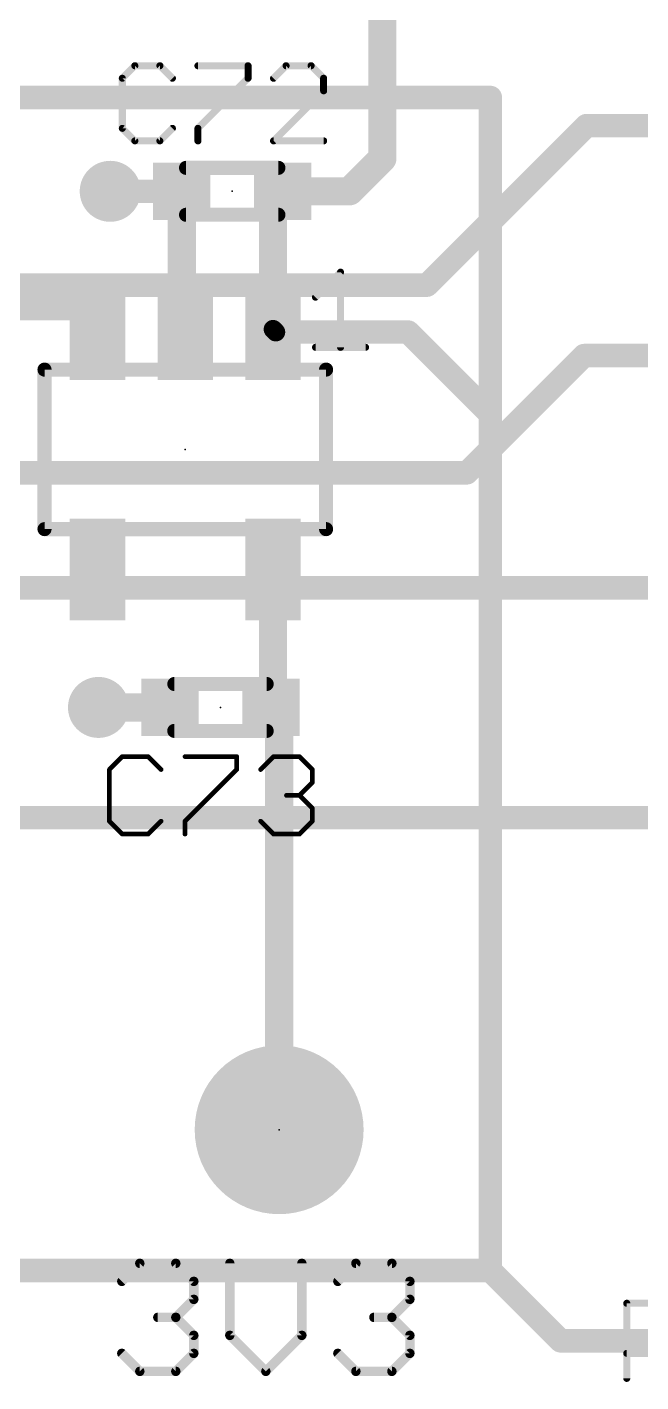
# Model space of a CAD drawing. Extents: x -18 to 144, y -21 to 125.
# Drawn here: x 80.08 to 86.72, y 50.86 to 65.53 of the extents above; entities that cross this region are included whole.
import ezdxf

# ---------------------------------------------------------------- set-up
doc = ezdxf.new("R2010")
doc.units = 0
for name, color, linetype in [('1', 22, 'CONTINUOUS'), ('15', 23, 'CONTINUOUS'), ('16', 132, 'CONTINUOUS'), ('17', 1, 'CONTINUOUS'), ('18', 110, 'CONTINUOUS'), ('21', 253, 'CONTINUOUS'), ('23', 53, 'CONTINUOUS'), ('25', 253, 'CONTINUOUS'), ('27', 252, 'CONTINUOUS')]:
    doc.layers.add(name, color=color, linetype=linetype)

# ---------------------------------------------------------------- blocks, each defined once
blk = doc.blocks.new('ROUNDP')
at = {"const_width": 0.5}
blk.add_lwpolyline([(0, -0.25, 1), (0, 0.25, 1), (0, -0.25)], format="xyb", dxfattribs=at)
blk = doc.blocks.new('RECT')
blk.add_solid([(-0.5, -0.5), (0.5, -0.5), (-0.5, 0.5), (0.5, 0.5)])
blk = doc.blocks.new('ROUNDV')
at = {"const_width": 0.5}
blk.add_lwpolyline([(0, -0.25, 1), (0, 0.25, 1), (0, -0.25)], format="xyb", dxfattribs=at)

msp = doc.modelspace()

# ---------------------------------------------------------------- linework, layer by layer
at = {"layer": '1'}
for points, const_width in [([(83.9216, 64.1096), (83.9216, 66.6496)], 0.3048), ([(83.566, 63.754), (83.9216, 64.1096)], 0.3048), ([(81.7499, 63.754), (80.9752, 63.754)], 0.254), ([(81.7499, 63.754), (81.7499, 62.2981)], 0.3048), ([(82.738, 63.6499), (82.8421, 63.754)], 0.3048), ([(82.8421, 63.754), (83.566, 63.754)], 0.3048), ([(82.738, 62.26), (82.738, 63.6499)], 0.3048), ([(80.838, 62.484), (79.683, 62.484)], 0.254), ([(80.838, 62.26), (80.838, 62.484)], 0.254), ([(82.8421, 62.3641), (82.738, 62.26)], 0.254), ([(81.7499, 62.2981), (81.788, 62.26)], 0.254), ([(82.768, 62.23), (82.738, 62.26)], 0.2032), ([(84.201, 62.23), (82.768, 62.23)], 0.254), ([(85.09, 61.341), (84.201, 62.23)], 0.254), ([(85.09, 52.07), (85.09, 61.341)], 0.254), ([(82.738, 58.1889), (82.738, 59.66)], 0.3048), ([(82.738, 59.66), (82.804, 59.563)], 0.254), ([(81.6229, 58.166), (80.8482, 58.166)], 0.3048), ([(82.7151, 58.166), (82.738, 58.1889)], 0.254), ([(82.804, 58.166), (82.7151, 58.166)], 0.254), ([(82.804, 53.594), (82.804, 58.166)], 0.3048), ([(85.852, 51.308), (85.09, 52.07)], 0.254), ([(89.354, 51.308), (85.852, 51.308)], 0.254)]:
    msp.add_lwpolyline(points, dxfattribs=dict(at, const_width=const_width))
for points, const_width in [([(83.9755, 64.0557, 1), (83.8677, 64.1635)], 0.1524), ([(83.8454, 64.1096, 1), (83.9978, 64.1096)], 0.1524), ([(80.9752, 63.8175, 1), (80.9752, 63.6905)], 0.127), ([(81.8261, 63.754, 1), (81.6737, 63.754)], 0.1524), ([(81.7499, 63.6905, 1), (81.7499, 63.8175)], 0.127), ([(82.8421, 63.8302, 1), (82.8421, 63.6778)], 0.1524), ([(82.896, 63.7001, 1), (82.7882, 63.8079)], 0.1524), ([(83.5121, 63.8079, 1), (83.6199, 63.7001)], 0.1524), ([(83.566, 63.6778, 1), (83.566, 63.8302)], 0.1524), ([(82.8142, 63.6499, 1), (82.6618, 63.6499)], 0.1524), ([(82.6841, 63.7038, 1), (82.7919, 63.596)], 0.1524), ([(80.9015, 62.484, 1), (80.7745, 62.484)], 0.127), ([(80.838, 62.4205, 1), (80.838, 62.5475)], 0.127), ([(82.887, 62.3192, 1), (82.7972, 62.409)], 0.127), ([(81.6737, 62.2981, 1), (81.8261, 62.2981)], 0.1524), ([(81.7948, 62.343, 1), (81.705, 62.2532)], 0.127), ([(81.7431, 62.2151, 1), (81.8329, 62.3049)], 0.127), ([(82.6931, 62.3049, 1), (82.7829, 62.2151)], 0.127), ([(82.7739, 62.2959, 1), (82.7021, 62.2241)], 0.1016), ([(82.768, 62.2935, 1), (82.768, 62.1665)], 0.127), ([(84.2459, 62.2749, 1), (84.1561, 62.1851)], 0.127), ([(84.201, 62.1665, 1), (84.201, 62.2935)], 0.127), ([(80.7745, 62.26, 1), (80.9015, 62.26)], 0.127), ([(82.6618, 62.26, 1), (82.8142, 62.26)], 0.1524), ([(82.7321, 62.1941, 1), (82.8039, 62.2659)], 0.1016), ([(85.1535, 61.341, 1), (85.0265, 61.341)], 0.127), ([(85.0451, 61.2961, 1), (85.1349, 61.3859)], 0.127), ([(82.8142, 59.66, 1), (82.6618, 59.66)], 0.1524), ([(82.7905, 59.6957, 1), (82.6855, 59.6243)], 0.127), ([(82.7515, 59.5273, 1), (82.8565, 59.5987)], 0.127), ([(80.8482, 58.2422, 1), (80.8482, 58.0898)], 0.1524), ([(81.6229, 58.0898, 1), (81.6229, 58.2422)], 0.1524), ([(82.6618, 58.1889, 1), (82.8142, 58.1889)], 0.1524), ([(82.7151, 58.2295, 1), (82.7151, 58.1025)], 0.127), ([(82.6702, 58.2109, 1), (82.76, 58.1211)], 0.127), ([(82.7829, 58.144, 1), (82.6931, 58.2338)], 0.127), ([(82.8802, 58.166, 1), (82.7278, 58.166)], 0.1524), ([(82.804, 58.1025, 1), (82.804, 58.2295)], 0.127), ([(82.7278, 53.594, 1), (82.8802, 53.594)], 0.1524), ([(85.1349, 52.1149, 1), (85.0451, 52.0251)], 0.127), ([(85.0265, 52.07, 1), (85.1535, 52.07)], 0.127), ([(85.852, 51.3715, 1), (85.852, 51.2445)], 0.127), ([(85.8071, 51.2631, 1), (85.8969, 51.3529)], 0.127)]:
    msp.add_lwpolyline(points, format="xyb", dxfattribs=dict(at, const_width=const_width))
at = {"layer": '15', "const_width": 0.254}
for points in [[(64.77, 64.77), (85.09, 64.77)], [(85.09, 64.77), (85.09, 52.07)], [(85.09, 52.07), (77.47, 52.07)]]:
    msp.add_lwpolyline(points, dxfattribs=at)
at = {"layer": '15', "const_width": 0.127}
for points in [[(85.1535, 64.77, 1), (85.0265, 64.77)], [(85.09, 64.7065, 1), (85.09, 64.8335)], [(85.0265, 52.07, 1), (85.1535, 52.07)], [(85.09, 52.0065, 1), (85.09, 52.1335)]]:
    msp.add_lwpolyline(points, format="xyb", dxfattribs=at)
at = {"layer": '16', "const_width": 0.254}
for points in [[(84.4042, 62.738), (86.1314, 64.4652)], [(86.1314, 64.4652), (88.2142, 64.4652)], [(78.74, 62.738), (84.4042, 62.738)], [(84.836, 60.706), (86.106, 61.976)], [(86.106, 61.976), (88.2142, 61.976)], [(62.484, 60.706), (84.836, 60.706)], [(77.9526, 59.4614), (88.2142, 59.4614)], [(79.1718, 56.9722), (88.2142, 56.9722)]]:
    msp.add_lwpolyline(points, dxfattribs=at)
at = {"layer": '16', "const_width": 0.127}
for points in [[(86.1314, 64.5287, 1), (86.1314, 64.4017)], [(86.1763, 64.4203, 1), (86.0865, 64.5101)], [(84.3593, 62.7829, 1), (84.4491, 62.6931)], [(84.4042, 62.6745, 1), (84.4042, 62.8015)], [(86.106, 62.0395, 1), (86.106, 61.9125)], [(86.1509, 61.9311, 1), (86.0611, 62.0209)], [(84.7911, 60.7509, 1), (84.8809, 60.6611)], [(84.836, 60.6425, 1), (84.836, 60.7695)]]:
    msp.add_lwpolyline(points, format="xyb", dxfattribs=at)
at = {"layer": '21'}
for points, const_width in [([(82.796, 64.008), (81.796, 64.008)], 0.1524), ([(81.796, 63.5), (82.796, 63.5)], 0.1524), ([(83.1977, 62.6072), (83.4689, 62.8784)], 0.0762), ([(83.4689, 62.8784), (83.4689, 62.0649)], 0.0762), ([(83.1977, 62.0649), (83.74, 62.0649)], 0.0762), ([(80.264, 61.8236), (80.264, 60.0964)], 0.1524), ([(80.264, 61.8236), (83.312, 61.8236)], 0.1524), ([(83.312, 61.8236), (83.312, 60.0964)], 0.1524), ([(80.264, 60.0964), (83.312, 60.0964)], 0.1524), ([(82.669, 58.42), (81.669, 58.42)], 0.1524), ([(81.669, 57.912), (82.669, 57.912)], 0.1524), ([(81.1007, 51.9523), (81.2956, 52.1472)], 0.1016), ([(81.2956, 52.1472), (81.6854, 52.1472)], 0.1016), ([(81.6854, 52.1472), (81.8803, 51.9523)], 0.1016), ([(82.2701, 52.1472), (82.2701, 51.3676)], 0.1016), ([(83.0497, 51.3676), (83.0497, 52.1472)], 0.1016), ([(83.4395, 51.9523), (83.6344, 52.1472)], 0.1016), ([(83.6344, 52.1472), (84.0242, 52.1472)], 0.1016), ([(84.0242, 52.1472), (84.2191, 51.9523)], 0.1016), ([(81.8803, 51.9523), (81.8803, 51.7574)], 0.1016), ([(84.2191, 51.9523), (84.2191, 51.7574)], 0.1016), ([(81.8803, 51.7574), (81.6854, 51.5625)], 0.1016), ([(84.2191, 51.7574), (84.0242, 51.5625)], 0.1016), ([(81.6854, 51.5625), (81.4905, 51.5625)], 0.1016), ([(81.6854, 51.5625), (81.8803, 51.3676)], 0.1016), ([(84.0242, 51.5625), (83.8293, 51.5625)], 0.1016), ([(84.0242, 51.5625), (84.2191, 51.3676)], 0.1016), ([(81.8803, 51.3676), (81.8803, 51.1727)], 0.1016), ([(82.2701, 51.3676), (82.6599, 50.9778)], 0.1016), ([(82.6599, 50.9778), (83.0497, 51.3676)], 0.1016), ([(84.2191, 51.3676), (84.2191, 51.1727)], 0.1016), ([(81.2956, 50.9778), (81.1007, 51.1727)], 0.1016), ([(81.8803, 51.1727), (81.6854, 50.9778)], 0.1016), ([(83.6344, 50.9778), (83.4395, 51.1727)], 0.1016), ([(84.2191, 51.1727), (84.0242, 50.9778)], 0.1016), ([(81.6854, 50.9778), (81.2956, 50.9778)], 0.1016), ([(84.0242, 50.9778), (83.6344, 50.9778)], 0.1016)]:
    msp.add_lwpolyline(points, dxfattribs=dict(at, const_width=const_width))
for points, const_width in [([(81.796, 64.0461, 1), (81.796, 63.9699)], 0.0762), ([(82.796, 63.9699, 1), (82.796, 64.0461)], 0.0762), ([(81.796, 63.5381, 1), (81.796, 63.4619)], 0.0762), ([(82.796, 63.4619, 1), (82.796, 63.5381)], 0.0762), ([(83.4879, 62.8784, 1), (83.4498, 62.8784)], 0.0381), ([(83.4823, 62.8649, 1), (83.4554, 62.8919)], 0.0381), ([(83.1842, 62.6207, 1), (83.2112, 62.5938)], 0.0381), ([(83.1977, 62.084, 1), (83.1977, 62.0459)], 0.0381), ([(83.4498, 62.0649, 1), (83.4879, 62.0649)], 0.0381), ([(83.74, 62.0459, 1), (83.74, 62.084)], 0.0381), ([(80.3021, 61.8236, 1), (80.2259, 61.8236)], 0.0762), ([(80.264, 61.8617, 1), (80.264, 61.7855)], 0.0762), ([(83.3501, 61.8236, 1), (83.2739, 61.8236)], 0.0762), ([(83.312, 61.7855, 1), (83.312, 61.8617)], 0.0762), ([(80.264, 60.1345, 1), (80.264, 60.0583)], 0.0762), ([(83.312, 60.0583, 1), (83.312, 60.1345)], 0.0762), ([(80.2259, 60.0964, 1), (80.3021, 60.0964)], 0.0762), ([(83.2739, 60.0964, 1), (83.3501, 60.0964)], 0.0762), ([(81.669, 58.4581, 1), (81.669, 58.3819)], 0.0762), ([(82.669, 58.3819, 1), (82.669, 58.4581)], 0.0762), ([(81.669, 57.9501, 1), (81.669, 57.8739)], 0.0762), ([(82.669, 57.8739, 1), (82.669, 57.9501)], 0.0762), ([(81.2956, 52.1726, 1), (81.2956, 52.1218)], 0.0508), ([(81.3136, 52.1292, 1), (81.2776, 52.1652)], 0.0508), ([(81.7034, 52.1652, 1), (81.6674, 52.1292)], 0.0508), ([(81.6854, 52.1218, 1), (81.6854, 52.1726)], 0.0508), ([(82.2955, 52.1472, 1), (82.2447, 52.1472)], 0.0508), ([(83.0751, 52.1472, 1), (83.0243, 52.1472)], 0.0508), ([(83.6344, 52.1726, 1), (83.6344, 52.1218)], 0.0508), ([(83.6524, 52.1292, 1), (83.6164, 52.1652)], 0.0508), ([(84.0422, 52.1652, 1), (84.0062, 52.1292)], 0.0508), ([(84.0242, 52.1218, 1), (84.0242, 52.1726)], 0.0508), ([(81.0827, 51.9703, 1), (81.1187, 51.9343)], 0.0508), ([(81.9057, 51.9523, 1), (81.8549, 51.9523)], 0.0508), ([(81.8623, 51.9343, 1), (81.8983, 51.9703)], 0.0508), ([(83.4215, 51.9703, 1), (83.4575, 51.9343)], 0.0508), ([(84.2445, 51.9523, 1), (84.1937, 51.9523)], 0.0508), ([(84.2011, 51.9343, 1), (84.2371, 51.9703)], 0.0508), ([(81.8549, 51.7574, 1), (81.9057, 51.7574)], 0.0508), ([(81.8983, 51.7394, 1), (81.8623, 51.7754)], 0.0508), ([(84.1937, 51.7574, 1), (84.2445, 51.7574)], 0.0508), ([(84.2371, 51.7394, 1), (84.2011, 51.7754)], 0.0508), ([(81.4905, 51.5879, 1), (81.4905, 51.5371)], 0.0508), ([(81.7034, 51.5805, 1), (81.6674, 51.5445)], 0.0508), ([(81.6674, 51.5805, 1), (81.7034, 51.5445)], 0.0508), ([(81.6854, 51.5371, 1), (81.6854, 51.5879)], 0.0508), ([(83.8293, 51.5879, 1), (83.8293, 51.5371)], 0.0508), ([(84.0422, 51.5805, 1), (84.0062, 51.5445)], 0.0508), ([(84.0062, 51.5805, 1), (84.0422, 51.5445)], 0.0508), ([(84.0242, 51.5371, 1), (84.0242, 51.5879)], 0.0508), ([(81.9057, 51.3676, 1), (81.8549, 51.3676)], 0.0508), ([(81.8623, 51.3496, 1), (81.8983, 51.3856)], 0.0508), ([(82.2881, 51.3856, 1), (82.2521, 51.3496)], 0.0508), ([(82.2447, 51.3676, 1), (82.2955, 51.3676)], 0.0508), ([(83.0243, 51.3676, 1), (83.0751, 51.3676)], 0.0508), ([(83.0677, 51.3496, 1), (83.0317, 51.3856)], 0.0508), ([(84.2445, 51.3676, 1), (84.1937, 51.3676)], 0.0508), ([(84.2011, 51.3496, 1), (84.2371, 51.3856)], 0.0508), ([(81.1187, 51.1907, 1), (81.0827, 51.1547)], 0.0508), ([(81.8549, 51.1727, 1), (81.9057, 51.1727)], 0.0508), ([(81.8983, 51.1547, 1), (81.8623, 51.1907)], 0.0508), ([(83.4575, 51.1907, 1), (83.4215, 51.1547)], 0.0508), ([(84.1937, 51.1727, 1), (84.2445, 51.1727)], 0.0508), ([(84.2371, 51.1547, 1), (84.2011, 51.1907)], 0.0508), ([(81.2956, 51.0032, 1), (81.2956, 50.9524)], 0.0508), ([(81.2776, 50.9598, 1), (81.3136, 50.9958)], 0.0508), ([(81.6674, 50.9958, 1), (81.7034, 50.9598)], 0.0508), ([(81.6854, 50.9524, 1), (81.6854, 51.0032)], 0.0508), ([(82.6419, 50.9958, 1), (82.6779, 50.9598)], 0.0508), ([(82.6419, 50.9598, 1), (82.6779, 50.9958)], 0.0508), ([(83.6344, 51.0032, 1), (83.6344, 50.9524)], 0.0508), ([(83.6164, 50.9598, 1), (83.6524, 50.9958)], 0.0508), ([(84.0062, 50.9958, 1), (84.0422, 50.9598)], 0.0508), ([(84.0242, 50.9524, 1), (84.0242, 51.0032)], 0.0508)]:
    msp.add_lwpolyline(points, format="xyb", dxfattribs=dict(at, const_width=const_width))
at = {"layer": '23'}
for p in [(82.296, 63.754), (81.788, 60.96), (82.169, 58.166), (82.804, 53.594)]:
    msp.add_point(p, dxfattribs=at)
at = {"layer": '25', "const_width": 0.0762}
for points in [[(86.5672, 50.9016), (86.5672, 51.7151)], [(86.5672, 51.7151), (86.974, 51.7151)], [(86.974, 51.1728), (86.5672, 51.1728)]]:
    msp.add_lwpolyline(points, dxfattribs=at)
at = {"layer": '25', "const_width": 0.0381}
for points in [[(86.5672, 51.7341, 1), (86.5672, 51.696)], [(86.5863, 51.7151, 1), (86.5482, 51.7151)], [(86.5672, 51.1918, 1), (86.5672, 51.1537)], [(86.5482, 50.9016, 1), (86.5863, 50.9016)]]:
    msp.add_lwpolyline(points, format="xyb", dxfattribs=at)
at = {"layer": '27'}
for points, const_width in [([(81.2418, 65.1136), (81.1062, 64.978)], 0.0762), ([(81.513, 65.1136), (81.2418, 65.1136)], 0.0762), ([(81.6486, 64.978), (81.513, 65.1136)], 0.0762), ([(81.9248, 65.1136), (82.4671, 65.1136)], 0.0762), ([(82.4671, 65.1136), (82.4671, 64.978)], 0.0762), ([(82.879, 65.1136), (82.7434, 64.978)], 0.0762), ([(83.1501, 65.1136), (82.879, 65.1136)], 0.0762), ([(83.2857, 64.978), (83.1501, 65.1136)], 0.0762), ([(81.1062, 64.978), (81.1062, 64.4357)], 0.0762), ([(82.4671, 64.978), (81.9248, 64.4357)], 0.0762), ([(83.2857, 64.8424), (83.2857, 64.978)], 0.0762), ([(82.7434, 64.3001), (83.2857, 64.8424)], 0.0762), ([(81.1062, 64.4357), (81.2418, 64.3001)], 0.0762), ([(81.513, 64.3001), (81.6486, 64.4357)], 0.0762), ([(81.9248, 64.4357), (81.9248, 64.3001)], 0.0762), ([(81.2418, 64.3001), (81.513, 64.3001)], 0.0762), ([(83.2857, 64.3001), (82.7434, 64.3001)], 0.0762), ([(81.1064, 57.6333), (80.9665, 57.4935)], 0.0508), ([(81.386, 57.6333), (81.1064, 57.6333)], 0.0508), ([(81.5258, 57.4935), (81.386, 57.6333)], 0.0508), ([(81.7851, 57.6333), (82.3444, 57.6333)], 0.0508), ([(82.3444, 57.6333), (82.3444, 57.4935)], 0.0508), ([(82.6037, 57.4935), (82.7435, 57.6333)], 0.0508), ([(82.7435, 57.6333), (83.0231, 57.6333)], 0.0508), ([(83.0231, 57.6333), (83.163, 57.4935)], 0.0508), ([(80.9665, 57.4935), (80.9665, 56.9342)], 0.0508), ([(82.3444, 57.4935), (81.7851, 56.9342)], 0.0508), ([(83.163, 57.4935), (83.163, 57.3537)], 0.0508), ([(83.163, 57.3537), (83.0231, 57.2139)], 0.0508), ([(83.0231, 57.2139), (82.8833, 57.2139)], 0.0508), ([(83.0231, 57.2139), (83.163, 57.074)], 0.0508), ([(83.163, 57.074), (83.163, 56.9342)], 0.0508), ([(80.9665, 56.9342), (81.1064, 56.7944)], 0.0508), ([(81.386, 56.7944), (81.5258, 56.9342)], 0.0508), ([(81.7851, 56.9342), (81.7851, 56.7944)], 0.0508), ([(82.7435, 56.7944), (82.6037, 56.9342)], 0.0508), ([(83.163, 56.9342), (83.0231, 56.7944)], 0.0508), ([(81.1064, 56.7944), (81.386, 56.7944)], 0.0508), ([(83.0231, 56.7944), (82.7435, 56.7944)], 0.0508)]:
    msp.add_lwpolyline(points, dxfattribs=dict(at, const_width=const_width))
for points, const_width in [([(81.2418, 65.1326, 1), (81.2418, 65.0945)], 0.0381), ([(81.2553, 65.1001, 1), (81.2283, 65.1271)], 0.0381), ([(81.5264, 65.1271, 1), (81.4995, 65.1001)], 0.0381), ([(81.513, 65.0945, 1), (81.513, 65.1326)], 0.0381), ([(81.9248, 65.1326, 1), (81.9248, 65.0945)], 0.0381), ([(82.4862, 65.1136, 1), (82.4481, 65.1136)], 0.0381), ([(82.4671, 65.0945, 1), (82.4671, 65.1326)], 0.0381), ([(82.879, 65.1326, 1), (82.879, 65.0945)], 0.0381), ([(82.8924, 65.1001, 1), (82.8655, 65.1271)], 0.0381), ([(83.1636, 65.1271, 1), (83.1367, 65.1001)], 0.0381), ([(83.1501, 65.0945, 1), (83.1501, 65.1326)], 0.0381), ([(81.0928, 64.9915, 1), (81.1197, 64.9645)], 0.0381), ([(81.1253, 64.978, 1), (81.0872, 64.978)], 0.0381), ([(81.6351, 64.9645, 1), (81.662, 64.9915)], 0.0381), ([(82.4481, 64.978, 1), (82.4862, 64.978)], 0.0381), ([(82.4806, 64.9645, 1), (82.4537, 64.9915)], 0.0381), ([(82.7299, 64.9915, 1), (82.7569, 64.9645)], 0.0381), ([(83.3048, 64.978, 1), (83.2667, 64.978)], 0.0381), ([(83.2722, 64.9645, 1), (83.2992, 64.9915)], 0.0381), ([(83.2667, 64.8424, 1), (83.3048, 64.8424)], 0.0381), ([(83.2992, 64.829, 1), (83.2722, 64.8559)], 0.0381), ([(81.1197, 64.4492, 1), (81.0928, 64.4222)], 0.0381), ([(81.0872, 64.4357, 1), (81.1253, 64.4357)], 0.0381), ([(81.662, 64.4222, 1), (81.6351, 64.4492)], 0.0381), ([(81.9113, 64.4492, 1), (81.9383, 64.4222)], 0.0381), ([(81.9439, 64.4357, 1), (81.9058, 64.4357)], 0.0381), ([(81.2418, 64.3191, 1), (81.2418, 64.2811)], 0.0381), ([(81.2283, 64.2866, 1), (81.2553, 64.3136)], 0.0381), ([(81.4995, 64.3136, 1), (81.5264, 64.2866)], 0.0381), ([(81.513, 64.2811, 1), (81.513, 64.3191)], 0.0381), ([(81.9058, 64.3001, 1), (81.9439, 64.3001)], 0.0381), ([(82.7434, 64.3191, 1), (82.7434, 64.2811)], 0.0381), ([(82.7299, 64.3136, 1), (82.7569, 64.2866)], 0.0381), ([(83.2857, 64.2811, 1), (83.2857, 64.3191)], 0.0381), ([(81.1064, 57.646, 1), (81.1064, 57.6206)], 0.0254), ([(81.1153, 57.6243, 1), (81.0974, 57.6423)], 0.0254), ([(81.395, 57.6423, 1), (81.377, 57.6243)], 0.0254), ([(81.386, 57.6206, 1), (81.386, 57.646)], 0.0254), ([(81.7851, 57.646, 1), (81.7851, 57.6206)], 0.0254), ([(82.3571, 57.6333, 1), (82.3317, 57.6333)], 0.0254), ([(82.3444, 57.6206, 1), (82.3444, 57.646)], 0.0254), ([(82.7435, 57.646, 1), (82.7435, 57.6206)], 0.0254), ([(82.7525, 57.6243, 1), (82.7345, 57.6423)], 0.0254), ([(83.0321, 57.6423, 1), (83.0142, 57.6243)], 0.0254), ([(83.0231, 57.6206, 1), (83.0231, 57.646)], 0.0254), ([(80.9792, 57.4935, 1), (80.9538, 57.4935)], 0.0254), ([(80.9576, 57.5025, 1), (80.9755, 57.4845)], 0.0254), ([(81.5168, 57.4845, 1), (81.5348, 57.5025)], 0.0254), ([(82.3317, 57.4935, 1), (82.3571, 57.4935)], 0.0254), ([(82.3534, 57.4845, 1), (82.3354, 57.5025)], 0.0254), ([(82.5947, 57.5025, 1), (82.6127, 57.4845)], 0.0254), ([(83.1757, 57.4935, 1), (83.1503, 57.4935)], 0.0254), ([(83.154, 57.4845, 1), (83.1719, 57.5025)], 0.0254), ([(83.1503, 57.3537, 1), (83.1757, 57.3537)], 0.0254), ([(83.1719, 57.3447, 1), (83.154, 57.3627)], 0.0254), ([(82.8833, 57.2266, 1), (82.8833, 57.2012)], 0.0254), ([(83.0321, 57.2228, 1), (83.0142, 57.2049)], 0.0254), ([(83.0142, 57.2228, 1), (83.0321, 57.2049)], 0.0254), ([(83.0231, 57.2012, 1), (83.0231, 57.2266)], 0.0254), ([(83.1757, 57.074, 1), (83.1503, 57.074)], 0.0254), ([(83.154, 57.0651, 1), (83.1719, 57.083)], 0.0254), ([(80.9538, 56.9342, 1), (80.9792, 56.9342)], 0.0254), ([(80.9755, 56.9432, 1), (80.9576, 56.9252)], 0.0254), ([(81.5348, 56.9252, 1), (81.5168, 56.9432)], 0.0254), ([(81.7978, 56.9342, 1), (81.7724, 56.9342)], 0.0254), ([(81.7761, 56.9432, 1), (81.7941, 56.9252)], 0.0254), ([(82.6127, 56.9432, 1), (82.5947, 56.9252)], 0.0254), ([(83.1503, 56.9342, 1), (83.1757, 56.9342)], 0.0254), ([(83.1719, 56.9252, 1), (83.154, 56.9432)], 0.0254), ([(81.1064, 56.8071, 1), (81.1064, 56.7817)], 0.0254), ([(81.0974, 56.7854, 1), (81.1153, 56.8034)], 0.0254), ([(81.377, 56.8034, 1), (81.395, 56.7854)], 0.0254), ([(81.386, 56.7817, 1), (81.386, 56.8071)], 0.0254), ([(81.7724, 56.7944, 1), (81.7978, 56.7944)], 0.0254), ([(82.7435, 56.8071, 1), (82.7435, 56.7817)], 0.0254), ([(82.7345, 56.7854, 1), (82.7525, 56.8034)], 0.0254), ([(83.0142, 56.8034, 1), (83.0321, 56.7854)], 0.0254), ([(83.0231, 56.7817, 1), (83.0231, 56.8071)], 0.0254)]:
    msp.add_lwpolyline(points, format="xyb", dxfattribs=dict(at, const_width=const_width))

# ---------------------------------------------------------------- block references
at = {"layer": '1', "xscale": 0.62, "yscale": 0.62, "rotation": 180}
for p in [(81.7499, 63.754), (82.8421, 63.754), (81.6229, 58.166), (82.7151, 58.166)]:
    msp.add_blockref('RECT', p, dxfattribs=at)
at = {"layer": '1', "xscale": 0.6, "yscale": 1.1}
for p in [(80.838, 62.26), (81.788, 62.26), (82.738, 62.26), (80.838, 59.66), (82.738, 59.66)]:
    msp.add_blockref('RECT', p, dxfattribs=at)
at = {"layer": '17'}
for xscale, yscale in [(1.8288, 1.8288), (1.8288, 1.8288), (1.6002, 1.6002), (1.6002, 1.6002)]:
    msp.add_blockref('ROUNDP', (82.804, 53.594), dxfattribs=dict(at, xscale=xscale, yscale=yscale))
at = {"layer": '18', "xscale": 0.6604, "yscale": 0.6604}
for p in [(80.9752, 63.754), (80.9752, 63.754), (80.8482, 58.166), (80.8482, 58.166)]:
    msp.add_blockref('ROUNDV', p, dxfattribs=at)

doc.saveas('drawing.dxf')
